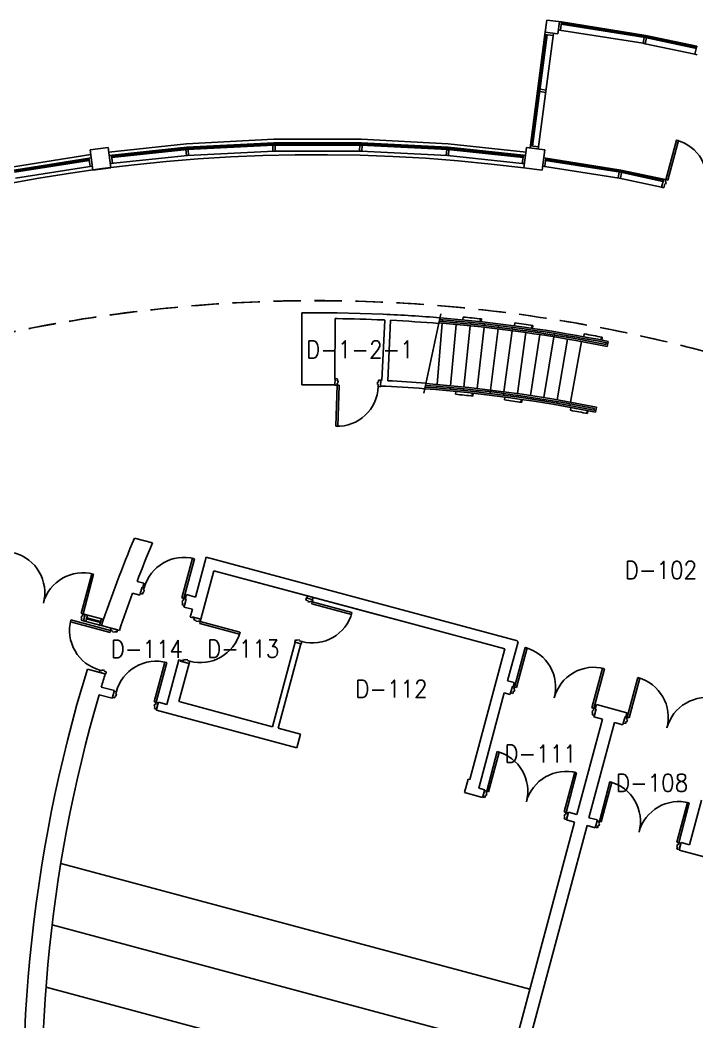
# Model space of a CAD drawing. Header units: inches. Extents: x -2 to 15026, y -1056 to 7065.
# Drawn here: x 6132 to 6725, y 6175 to 7053 of the extents above; entities that cross this region are included whole.
import ezdxf
from ezdxf.enums import TextEntityAlignment as Align

# ---------------------------------------------------------------- set-up
doc = ezdxf.new("R2010")
doc.units = ezdxf.units.IN
doc.header["$LTSCALE"] = 48
doc.header["$MEASUREMENT"] = 0
doc.linetypes.add('DASHED', pattern=[0.75, 0.5, -0.25])
doc.layers.get('0').update_dxf_attribs({"linetype": 'CONTINUOUS'})
for name, color, linetype in [('A-DOOR', 5, 'CONTINUOUS'), ('A-FLOR-STRS', 4, 'CONTINUOUS'), ('A-GLAZ', 1, 'CONTINUOUS'), ('A-GLAZ-DETL', 5, 'CONTINUOUS'), ('A-WALL', 7, 'CONTINUOUS'), ('A-WALL-SHLF', 3, 'CONTINUOUS'), ('A-WALL-SILL', 3, 'CONTINUOUS'), ('SP-RMNO', 7, 'CONTINUOUS'), ('SP-ROOM', 7, 'CONTINUOUS'), ('SP-ROOMF', 7, 'CONTINUOUS')]:
    doc.layers.add(name, color=color, linetype=linetype)
doc.styles.add('ROMANS', font='ROMANS', dxfattribs={"width": 0.78})

# ---------------------------------------------------------------- blocks, each defined once
blk = doc.blocks.new('*O8')
at = {"layer": 'A-FLOR-STRS', "color": 3, "linetype": 'Continuous'}
for p, q in [((-8.09, 0.24), (-7.65, 2.7)), ((6.91, -2.56), (7.39, -0.11)), ((7.65, -2.71), (8.12, -0.25))]:
    blk.add_line(p, q, dxfattribs=at)
blk.add_arc((-241.53, -1288.28), 1312, 79.03076, 79.73156, dxfattribs=at)
blk = doc.blocks.new('*O9')
at = {"layer": 'A-FLOR-STRS', "color": 3, "linetype": 'Continuous'}
for p, q in [((-8.09, -0.42), (-7.84, 2.07)), ((7.1, -1.99), (7.37, 0.49)), ((7.84, -2.07), (8.12, 0.41))]:
    blk.add_line(p, q, dxfattribs=at)
blk.add_arc((-135.56, -1303.7), 1312, 83.71278, 84.41358, dxfattribs=at)
blk = doc.blocks.new('*O10')
at = {"layer": 'A-FLOR-STRS', "color": 3, "linetype": 'Continuous'}
for p, q in [((-8.1, -0.14), (-7.77, 2.34)), ((7.02, -2.24), (7.38, 0.24)), ((7.77, -2.34), (8.13, 0.13))]:
    blk.add_line(p, q, dxfattribs=at)
blk.add_arc((-180.71, -1298.21), 1312, 81.72456, 82.42536, dxfattribs=at)
blk = doc.blocks.new('*O11')
at = {"layer": 'A-FLOR-STRS', "color": 3, "linetype": 'Continuous'}
for p, q in [((-7.42, 1.96), (-7.68, -0.39)), ((6.97, 0.46), (6.74, -1.9)), ((7.68, 0.39), (7.45, -1.97))]:
    blk.add_line(p, q, dxfattribs=at)
blk.add_arc((128.55, 1236.13), 1244, 263.71278, 264.41358, dxfattribs=at)
blk = doc.blocks.new('*O12')
at = {"layer": 'A-FLOR-STRS', "color": 3, "linetype": 'Continuous'}
for p, q in [((-7.35, 2.22), (-7.69, -0.12)), ((6.99, 0.22), (6.67, -2.13)), ((7.69, 0.13), (7.38, -2.22))]:
    blk.add_line(p, q, dxfattribs=at)
blk.add_arc((171.36, 1230.92), 1244, 261.72456, 262.42536, dxfattribs=at)
blk = doc.blocks.new('*O13')
at = {"layer": 'A-FLOR-STRS', "color": 3, "linetype": 'Continuous'}
for p, q in [((-7.24, 2.56), (-7.69, 0.24)), ((6.99, -0.11), (6.57, -2.44)), ((7.69, -0.23), (7.27, -2.57))]:
    blk.add_line(p, q, dxfattribs=at)
blk.add_arc((229.02, 1221.51), 1244, 259.03076, 259.73156, dxfattribs=at)
blk = doc.blocks.new('FMGRM1')
at = {"style": 'ROMANS', "width": 0.9}
for tag, p in [('DATA1', (0, -0.2836)), ('DATA2', (0, -0.443)), ('DATA3', (0, -0.6024)), ('DATA4', (0, -0.7618)), ('DATA5', (0, -0.9213))]:
    blk.add_attdef(tag, text='', height=0.1172, dxfattribs=at).set_placement(p, align=Align.CENTER)
at = {"layer": 'SP-RMNO', "style": 'ROMANS', "width": 0.9}
blk.add_attdef('RMNUMB', text='', height=0.16, dxfattribs=at).set_placement((0, 0), align=Align.MIDDLE)

msp = doc.modelspace()

# ---------------------------------------------------------------- linework, layer by layer
at = {"layer": 'A-DOOR', "linetype": 'Continuous'}
for p, q in [((6725.15, 7030.33), (6723.27, 7023.33)), ((6723.27, 7023.33), (6725.21, 7022.81)), ((6707.26, 6948.1), (6697.94, 6913.32)), ((6699.63, 6912.87), (6708.95, 6947.65)), ((6708.95, 6947.65), (6707.26, 6948.1)), ((6696.01, 6913.84), (6694.13, 6906.83)), ((6697.94, 6913.32), (6696.01, 6913.84)), ((6696.06, 6906.31), (6696.95, 6909.64)), ((6696.95, 6909.64), (6697.56, 6909.48)), ((6697.44, 6911.45), (6697.94, 6913.32)), ((6698.04, 6911.29), (6697.44, 6911.45)), ((6697.56, 6909.48), (6698.04, 6911.29)), ((6697.94, 6913.32), (6699.63, 6912.87)), ((6694.13, 6906.83), (6696.06, 6906.31)), ((6407.74, 6733.35), (6407.94, 6739.09)), ((6407.94, 6739.09), (6409.94, 6739.02)), ((6409.81, 6735.21), (6409.74, 6733.28)), ((6410.43, 6735.19), (6409.81, 6735.21)), ((6409.94, 6739.02), (6409.87, 6737.09)), ((6409.87, 6737.09), (6410.5, 6737.06)), ((6410.5, 6737.06), (6410.43, 6735.19)), ((6445.23, 6735.87), (6445.16, 6733.99)), ((6445.16, 6733.99), (6445.79, 6733.97)), ((6445.85, 6735.85), (6445.23, 6735.87)), ((6445.79, 6733.97), (6445.72, 6732.04)), ((6445.92, 6737.78), (6445.85, 6735.85)), ((6447.92, 6737.71), (6445.92, 6737.78)), ((6447.72, 6731.97), (6447.92, 6737.71)), ((6409.74, 6733.28), (6407.74, 6733.35)), ((6409.74, 6733.28), (6408.5, 6697.3)), ((6411.49, 6733.22), (6409.74, 6733.28)), ((6410.25, 6697.24), (6411.49, 6733.22)), ((6445.72, 6732.04), (6447.72, 6731.97)), ((6408.5, 6697.3), (6410.25, 6697.24)), ((6282.99, 6581.67), (6273.67, 6546.9)), ((6275.36, 6546.45), (6284.68, 6581.22)), ((6284.68, 6581.22), (6282.99, 6581.67)), ((6185.26, 6533.4), (6194.58, 6568.18)), ((6196.27, 6567.73), (6186.95, 6532.95)), ((6194.58, 6568.18), (6196.27, 6567.73)), ((6238.66, 6556.28), (6237.17, 6550.73)), ((6237.17, 6550.73), (6239.1, 6550.21)), ((6240.59, 6555.77), (6238.66, 6556.28)), ((6239.1, 6550.21), (6239.6, 6552.08)), ((6239.6, 6552.08), (6240.21, 6551.92)), ((6240.09, 6553.89), (6240.59, 6555.77)), ((6240.69, 6553.73), (6240.09, 6553.89)), ((6240.21, 6551.92), (6240.69, 6553.73)), ((6273.67, 6546.9), (6275.36, 6546.45)), ((6273.77, 6542.93), (6274.26, 6544.74)), ((6274.38, 6542.77), (6273.77, 6542.93)), ((6273.87, 6540.89), (6274.38, 6542.77)), ((6275.81, 6540.38), (6273.87, 6540.89)), ((6274.26, 6544.74), (6274.86, 6544.58)), ((6274.86, 6544.58), (6275.36, 6546.45)), ((6275.36, 6546.45), (6277.29, 6545.93)), ((6277.29, 6545.93), (6275.81, 6540.38)), ((6382.91, 6546.88), (6382.39, 6544.95)), ((6382.39, 6544.95), (6384.26, 6544.44)), ((6388.46, 6545.39), (6382.91, 6546.88)), ((6384.26, 6544.44), (6384.1, 6543.84)), ((6384.1, 6543.84), (6385.91, 6543.36)), ((6385.91, 6543.36), (6386.07, 6543.96)), ((6386.07, 6543.96), (6387.94, 6543.46)), ((6387.49, 6541.77), (6387.94, 6543.46)), ((6422.26, 6532.45), (6387.49, 6541.77)), ((6387.94, 6543.46), (6388.46, 6545.39)), ((6387.94, 6543.46), (6422.72, 6534.14)), ((6186.95, 6532.95), (6185.26, 6533.4)), ((6186.45, 6531.08), (6186.95, 6532.95)), ((6186.95, 6532.95), (6188.88, 6532.43)), ((6188.88, 6532.43), (6187.39, 6526.88)), ((6422.72, 6534.14), (6422.26, 6532.45)), ((6176.36, 6527.77), (6175.9, 6526.08)), ((6175.9, 6526.08), (6210.68, 6516.76)), ((6211.13, 6518.45), (6176.36, 6527.77)), ((6185.36, 6529.43), (6185.85, 6531.24)), ((6185.96, 6529.27), (6185.36, 6529.43)), ((6185.46, 6527.4), (6185.96, 6529.27)), ((6187.39, 6526.88), (6185.46, 6527.4)), ((6185.85, 6531.24), (6186.45, 6531.08)), ((6284.74, 6529.7), (6284.22, 6527.77)), ((6284.22, 6527.77), (6286.09, 6527.27)), ((6290.29, 6528.21), (6284.74, 6529.7)), ((6286.09, 6527.27), (6285.93, 6526.66)), ((6285.93, 6526.66), (6287.74, 6526.18)), ((6287.74, 6526.18), (6287.91, 6526.78)), ((6287.91, 6526.78), (6289.78, 6526.28)), ((6289.32, 6524.59), (6289.78, 6526.28)), ((6324.1, 6515.27), (6289.32, 6524.59)), ((6289.78, 6526.28), (6290.29, 6528.21)), ((6289.78, 6526.28), (6324.55, 6516.96)), ((6210.68, 6516.76), (6211.13, 6518.45)), ((6211.13, 6518.45), (6211.65, 6520.38)), ((6213, 6517.95), (6211.13, 6518.45)), ((6211.65, 6520.38), (6217.2, 6518.89)), ((6212.84, 6517.34), (6213, 6517.95)), ((6214.65, 6516.86), (6212.84, 6517.34)), ((6214.81, 6517.46), (6214.65, 6516.86)), ((6216.68, 6516.96), (6214.81, 6517.46)), ((6217.2, 6518.89), (6216.68, 6516.96)), ((6324.55, 6516.96), (6324.1, 6515.27)), ((6372.55, 6508.24), (6373.07, 6510.17)), ((6378.11, 6506.75), (6372.55, 6508.24)), ((6373.07, 6510.17), (6374.94, 6509.67)), ((6374.94, 6509.67), (6375.1, 6510.27)), ((6375.1, 6510.27), (6376.92, 6509.79)), ((6376.92, 6509.79), (6376.75, 6509.19)), ((6376.75, 6509.19), (6378.62, 6508.68)), ((6378.62, 6508.68), (6378.11, 6506.75)), ((6574.56, 6503.55), (6565.24, 6468.77)), ((6566.93, 6468.32), (6576.25, 6503.1)), ((6576.25, 6503.1), (6574.56, 6503.55)), ((6258.62, 6490.71), (6249.3, 6455.94)), ((6250.99, 6455.49), (6260.31, 6490.26)), ((6260.31, 6490.26), (6258.62, 6490.71)), ((6274.39, 6491.06), (6274.91, 6492.99)), ((6279.94, 6489.57), (6274.39, 6491.06)), ((6274.91, 6492.99), (6276.78, 6492.49)), ((6276.78, 6492.49), (6276.94, 6493.1)), ((6276.94, 6493.1), (6278.75, 6492.61)), ((6278.75, 6492.61), (6278.59, 6492.01)), ((6278.59, 6492.01), (6280.46, 6491.51)), ((6280.46, 6491.51), (6279.94, 6489.57)), ((6201.81, 6483.68), (6201.29, 6481.74)), ((6201.29, 6481.74), (6206.85, 6480.26)), ((6203.68, 6483.17), (6201.81, 6483.68)), ((6203.84, 6483.78), (6203.68, 6483.17)), ((6205.66, 6483.29), (6203.84, 6483.78)), ((6205.49, 6482.69), (6205.66, 6483.29)), ((6207.36, 6482.19), (6205.49, 6482.69)), ((6206.85, 6480.26), (6207.36, 6482.19)), ((6642.43, 6485.37), (6633.11, 6450.59)), ((6634.8, 6450.14), (6644.12, 6484.91)), ((6644.12, 6484.91), (6642.43, 6485.37)), ((6673.33, 6477.09), (6664.01, 6442.31)), ((6665.7, 6441.86), (6675.02, 6476.63)), ((6675.02, 6476.63), (6673.33, 6477.09)), ((6214.28, 6465.32), (6212.8, 6459.77)), ((6216.22, 6464.8), (6214.28, 6465.32)), ((6215.71, 6462.93), (6216.22, 6464.8)), ((6216.32, 6462.77), (6215.71, 6462.93)), ((6215.83, 6460.96), (6216.32, 6462.77)), ((6563.31, 6469.29), (6561.82, 6463.74)), ((6561.82, 6463.74), (6563.76, 6463.22)), ((6565.24, 6468.77), (6563.31, 6469.29)), ((6563.76, 6463.22), (6564.26, 6465.09)), ((6564.26, 6465.09), (6564.86, 6464.93)), ((6564.74, 6466.9), (6565.24, 6468.77)), ((6565.35, 6466.74), (6564.74, 6466.9)), ((6564.86, 6464.93), (6565.35, 6466.74)), ((6565.24, 6468.77), (6566.93, 6468.32)), ((6212.8, 6459.77), (6214.73, 6459.25)), ((6214.73, 6459.25), (6215.23, 6461.12)), ((6215.23, 6461.12), (6215.83, 6460.96)), ((6249.3, 6455.94), (6250.99, 6455.49)), ((6249.4, 6451.97), (6249.88, 6453.78)), ((6249.88, 6453.78), (6250.49, 6453.62)), ((6250.49, 6453.62), (6250.99, 6455.49)), ((6250.99, 6455.49), (6252.92, 6454.97)), ((6252.92, 6454.97), (6251.43, 6449.42)), ((6250, 6451.8), (6249.4, 6451.97)), ((6249.5, 6449.93), (6250, 6451.8)), ((6251.43, 6449.42), (6249.5, 6449.93)), ((6633.11, 6450.59), (6634.8, 6450.14)), ((6633.21, 6446.62), (6633.69, 6448.43)), ((6633.81, 6446.46), (6633.21, 6446.62)), ((6633.31, 6444.58), (6633.81, 6446.46)), ((6635.24, 6444.07), (6633.31, 6444.58)), ((6633.69, 6448.43), (6634.3, 6448.27)), ((6634.3, 6448.27), (6634.8, 6450.14)), ((6634.8, 6450.14), (6636.73, 6449.62)), ((6636.73, 6449.62), (6635.24, 6444.07)), ((6662.08, 6442.83), (6660.59, 6437.27)), ((6660.59, 6437.27), (6662.52, 6436.76)), ((6664.01, 6442.31), (6662.08, 6442.83)), ((6662.52, 6436.76), (6663.02, 6438.63)), ((6663.02, 6438.63), (6663.63, 6438.47)), ((6663.51, 6440.44), (6664.01, 6442.31)), ((6664.11, 6440.28), (6663.51, 6440.44)), ((6663.63, 6438.47), (6664.11, 6440.28)), ((6664.01, 6442.31), (6665.7, 6441.86)), ((6550.12, 6412.35), (6540.81, 6377.57)), ((6542.5, 6377.12), (6551.82, 6411.9)), ((6551.82, 6411.9), (6550.12, 6412.35)), ((6617.99, 6394.17), (6608.67, 6359.39)), ((6610.36, 6358.94), (6619.68, 6393.71)), ((6619.68, 6393.71), (6617.99, 6394.17)), ((6648.89, 6385.88), (6639.57, 6351.11)), ((6641.26, 6350.66), (6650.58, 6385.43)), ((6650.58, 6385.43), (6648.89, 6385.88)), ((6538.87, 6378.09), (6537.39, 6372.54)), ((6540.81, 6377.57), (6538.87, 6378.09)), ((6539.32, 6372.02), (6539.82, 6373.89)), ((6539.82, 6373.89), (6540.42, 6373.73)), ((6540.3, 6375.7), (6540.81, 6377.57)), ((6540.91, 6375.54), (6540.3, 6375.7)), ((6540.42, 6373.73), (6540.91, 6375.54)), ((6540.81, 6377.57), (6542.5, 6377.12)), ((6537.39, 6372.54), (6539.32, 6372.02)), ((6716.75, 6367.7), (6707.44, 6332.92)), ((6709.13, 6332.47), (6718.44, 6367.25)), ((6718.44, 6367.25), (6716.75, 6367.7)), ((6608.67, 6359.39), (6610.36, 6358.94)), ((6608.77, 6355.41), (6609.25, 6357.23)), ((6609.25, 6357.23), (6609.86, 6357.06)), ((6609.86, 6357.06), (6610.36, 6358.94)), ((6610.36, 6358.94), (6612.29, 6358.42)), ((6612.29, 6358.42), (6610.8, 6352.86)), ((6609.37, 6355.25), (6608.77, 6355.41)), ((6608.87, 6353.38), (6609.37, 6355.25)), ((6610.8, 6352.86), (6608.87, 6353.38)), ((6637.64, 6351.63), (6636.15, 6346.07)), ((6639.57, 6351.11), (6637.64, 6351.63)), ((6638.08, 6345.55), (6638.59, 6347.43)), ((6638.59, 6347.43), (6639.19, 6347.26)), ((6639.07, 6349.24), (6639.57, 6351.11)), ((6639.67, 6349.07), (6639.07, 6349.24)), ((6639.19, 6347.26), (6639.67, 6349.07)), ((6639.57, 6351.11), (6641.26, 6350.66)), ((6636.15, 6346.07), (6638.08, 6345.55)), ((6707.44, 6332.92), (6709.13, 6332.47)), ((6707.54, 6328.95), (6708.02, 6330.76)), ((6708.02, 6330.76), (6708.62, 6330.6)), ((6708.62, 6330.6), (6709.13, 6332.47)), ((6709.13, 6332.47), (6711.06, 6331.95)), ((6711.06, 6331.95), (6709.57, 6326.4)), ((6708.14, 6328.79), (6707.54, 6328.95)), ((6707.64, 6326.92), (6708.14, 6328.79)), ((6709.57, 6326.4), (6707.64, 6326.92))]:
    msp.add_line(p, q, dxfattribs=at)
for centre, major_axis, start_param, end_param in [((6697.94, 6913.32), (-25.46, 25.46), 3.665192, 5.235988), ((6409.74, 6733.28), (25.46, 25.46), 3.892534, 5.46333), ((6275.36, 6546.45), (25.46, 25.46), 0.523599, 2.094395), ((6387.94, 6543.46), (25.46, 25.46), 3.665192, 5.235988), ((6289.78, 6526.28), (25.46, 25.46), 3.665192, 5.235988), ((6565.24, 6468.77), (25.46, 25.46), 5.235988, 6.806784), ((6250.99, 6455.49), (-25.46, 25.46), -1.047198, 0.523599), ((6634.8, 6450.14), (-25.46, 25.46), -1.047198, 0.523599), ((6664.01, 6442.31), (25.46, 25.46), 5.235988, 6.806784), ((6733.56, 6423.67), (-25.46, 25.46), -1.047198, 0.523599), ((6540.81, 6377.57), (-25.46, 25.46), 3.665192, 5.235988), ((6610.36, 6358.94), (-25.46, 25.46), -1.047198, 0.523599), ((6639.57, 6351.11), (25.46, 25.46), 5.235988, 6.806784), ((6709.13, 6332.47), (25.46, 25.46), 0.523599, 2.094395)]:
    msp.add_ellipse(centre, major_axis=major_axis, ratio=1, start_param=start_param, end_param=end_param, dxfattribs=at)
at = {"layer": 'A-DOOR', "linetype": 'Continuous', "extrusion": (0, 0, -1)}
for centre, major_axis, start_param, end_param in [((6117.4, 6551.59), (25.46, 25.46), -0.523599, 1.047197), ((6186.95, 6532.95), (-25.46, 25.46), 5.759587, 7.330383), ((6211.13, 6518.45), (-25.46, 25.46), 4.18879, 5.759587)]:
    msp.add_ellipse(centre, major_axis=major_axis, ratio=1, start_param=start_param, end_param=end_param, dxfattribs=at)
at = {"layer": 'A-DOOR', "linetype": 'Continuous'}
for p in [(6725.02, 7029.85), (6695.88, 6913.36), (6188.75, 6531.95), (6563.18, 6468.81), (6661.95, 6442.35), (6538.74, 6377.61), (6637.51, 6351.14)]:
    msp.add_point(p, dxfattribs=at)
at = {"layer": 'A-FLOR-STRS', "linetype": 'Continuous'}
for p, q in [((6500.73, 6795.75), (6485.62, 6726.37)), ((6497.32, 6733.88), (6501.84, 6787.69)), ((6501.97, 6789.18), (6502.09, 6790.68)), ((6509.07, 6732.84), (6514.11, 6786.6)), ((6514.25, 6788.09), (6514.39, 6789.59)), ((6526.51, 6786.89), (6526.67, 6788.38)), ((6538.77, 6785.56), (6538.94, 6787.06)), ((6520.82, 6731.68), (6526.36, 6785.39)), ((6532.55, 6730.41), (6538.6, 6784.07)), ((6544.28, 6729.04), (6550.83, 6782.64)), ((6551.01, 6784.12), (6551.19, 6785.62)), ((6555.98, 6727.55), (6563.04, 6781.08)), ((6563.24, 6782.57), (6563.43, 6784.06)), ((6567.68, 6725.95), (6575.24, 6779.42)), ((6575.45, 6780.9), (6575.66, 6782.39)), ((6579.35, 6724.24), (6587.42, 6777.64)), ((6587.64, 6779.12), (6587.87, 6780.6)), ((6599.82, 6777.22), (6600.06, 6778.7)), ((6591.02, 6722.43), (6599.59, 6775.74)), ((6602.66, 6720.5), (6611.73, 6773.73)), ((6611.98, 6775.21), (6612.24, 6776.69)), ((6614.28, 6718.46), (6623.86, 6771.6)), ((6624.12, 6773.08), (6624.39, 6774.56)), ((6645.23, 6769.1), (6645.52, 6770.57)), ((6646.41, 6767.33), (6646.99, 6770.28)), ((6646.99, 6770.28), (6647.26, 6771.75)), ((6497.07, 6730.89), (6497.19, 6732.39)), ((6508.79, 6729.85), (6508.93, 6731.34)), ((6520.51, 6728.7), (6520.67, 6730.19)), ((6532.22, 6727.43), (6532.39, 6728.92)), ((6543.91, 6726.06), (6544.09, 6727.55)), ((6555.59, 6724.58), (6555.79, 6726.06)), ((6567.26, 6722.98), (6567.47, 6724.47)), ((6578.91, 6721.28), (6579.13, 6722.76)), ((6590.54, 6719.46), (6590.78, 6720.95)), ((6602.16, 6717.54), (6602.41, 6719.02)), ((6613.75, 6715.51), (6614.02, 6716.98)), ((6634.88, 6711.51), (6635.17, 6712.98)), ((6636.08, 6709.75), (6636.35, 6711.22)), ((6636.35, 6711.22), (6636.94, 6714.16)), ((6578.7, 6204.1), (6167.52, 6314.28)), ((6564.72, 6151.94), (6159.87, 6260.42)), ((6550.75, 6099.78), (6154.51, 6205.95))]:
    msp.add_line(p, q, dxfattribs=at)
for centre, radius, start, end in [((6392.45, 5487.28), 1305, 78.77858, 85.31557), ((6392.45, 5487.28), 1306.5, 78.84436, 85.30678), ((6392.45, 5487.28), 1308, 78.77858, 85.29802), ((6392.45, 5487.28), 1309.5, 78.77974, 85.28927), ((6392.48, 5487.28), 1251, 78.73116, 85.64704), ((6392.48, 5487.28), 1246.5, 78.72989, 85.67588), ((6392.48, 5487.28), 1248, 78.73116, 85.66625), ((6392.48, 5487.28), 1249.5, 78.79994, 85.65663)]:
    msp.add_arc(centre, radius, start, end, dxfattribs=at)
at = {"layer": 'A-GLAZ', "linetype": 'Continuous'}
for p, q in [((6679.84, 7037.91), (6606.22, 7049.57)), ((6680.03, 7038.9), (6606.35, 7050.57)), ((6580.07, 6943.04), (6592.91, 7040.43)), ((6581.06, 6942.91), (6593.91, 7040.3)), ((6724.63, 7028.39), (6679.84, 7037.91)), ((6724.89, 7029.36), (6680.03, 7038.9)), ((6354.26, 6945.78), (6277.98, 6941.78)), ((6354.29, 6944.78), (6278.06, 6940.79)), ((6430.64, 6945.78), (6354.26, 6945.78)), ((6430.62, 6944.78), (6354.29, 6944.78)), ((6506.85, 6940.79), (6430.62, 6944.78)), ((6506.92, 6941.78), (6430.64, 6945.78)), ((6277.98, 6941.78), (6209.97, 6934.64)), ((6278.06, 6940.79), (6212.09, 6933.85)), ((6278.14, 6939.79), (6212.22, 6932.86)), ((6354.31, 6943.78), (6278.14, 6939.79)), ((6354.45, 6938.53), (6278.55, 6934.55)), ((6430.59, 6943.78), (6354.31, 6943.78)), ((6430.45, 6938.53), (6354.45, 6938.53)), ((6506.35, 6934.55), (6430.45, 6938.53)), ((6506.77, 6939.79), (6430.59, 6943.78)), ((6572.68, 6932.86), (6506.77, 6939.79)), ((6572.81, 6933.85), (6506.85, 6940.79)), ((6572.94, 6934.84), (6506.92, 6941.78)), ((6194.11, 6932.55), (6126.57, 6921.85)), ((6192.26, 6931.24), (6126.75, 6920.87)), ((6192.4, 6930.25), (6126.93, 6919.88)), ((6278.55, 6934.55), (6210.92, 6927.44)), ((6572, 6927.71), (6506.35, 6934.55)), ((6657.97, 6919.88), (6592.51, 6930.25)), ((6658.15, 6920.87), (6592.64, 6931.24)), ((6195.06, 6925.36), (6127.89, 6914.72)), ((6695.28, 6911.95), (6657.97, 6919.88)), ((6695.75, 6912.87), (6658.15, 6920.87)), ((6202.14, 6525.39), (6189.94, 6528.66)), ((6202.4, 6526.35), (6190.2, 6529.62))]:
    msp.add_line(p, q, dxfattribs=at)
at = {"layer": 'A-GLAZ-DETL', "linetype": 'Continuous'}
for p, q in [((6605.54, 7044.37), (6606.48, 7051.56)), ((6599.11, 7039.62), (6599.37, 7041.6)), ((6605.54, 7044.37), (6603.56, 7044.65)), ((6599.11, 7039.62), (6591.92, 7040.56)), ((6677.9, 7032.91), (6678.86, 7038.07)), ((6677.9, 7032.91), (6679.87, 7032.54)), ((6679.84, 7037.91), (6680.03, 7038.9)), ((6679.87, 7032.54), (6680.82, 7037.71)), ((6586.49, 6991.74), (6587.48, 6991.6)), ((6587.35, 6990.61), (6592.56, 6989.93)), ((6587.61, 6992.6), (6592.82, 6991.91)), ((6354.29, 6944.78), (6354.31, 6943.78)), ((6430.62, 6944.78), (6430.59, 6943.78)), ((6277.14, 6939.71), (6277.55, 6934.47)), ((6278.06, 6940.79), (6278.14, 6939.79)), ((6279.13, 6939.87), (6279.55, 6934.63)), ((6353.31, 6943.75), (6353.45, 6938.5)), ((6355.31, 6943.81), (6355.45, 6938.56)), ((6429.59, 6943.81), (6429.45, 6938.56)), ((6431.59, 6943.75), (6431.45, 6938.5)), ((6505.77, 6939.87), (6505.36, 6934.63)), ((6506.85, 6940.79), (6506.77, 6939.79)), ((6507.76, 6939.71), (6507.35, 6934.47)), ((6579.08, 6943.17), (6586.27, 6942.22)), ((6193.07, 6925.1), (6192.13, 6932.23)), ((6212.9, 6927.71), (6211.96, 6934.84)), ((6572, 6927.71), (6572.94, 6934.84)), ((6572, 6927.71), (6573.98, 6927.44)), ((6572.94, 6934.84), (6574.92, 6934.58)), ((6591.83, 6925.1), (6592.77, 6932.23)), ((6656.99, 6920.06), (6656.03, 6914.9)), ((6658.15, 6920.87), (6657.97, 6919.88)), ((6658.15, 6920.87), (6657.97, 6919.88)), ((6658.95, 6919.7), (6657.99, 6914.54)), ((6187.39, 6526.88), (6188.88, 6532.43)), ((6188.88, 6532.43), (6190.81, 6531.92)), ((6190.81, 6531.92), (6189.33, 6526.36)), ((6189.33, 6526.36), (6187.39, 6526.88)), ((6201.53, 6523.09), (6203.01, 6528.65)), ((6202.98, 6522.7), (6201.53, 6523.09)), ((6203.01, 6528.65), (6204.95, 6528.13))]:
    msp.add_line(p, q, dxfattribs=at)
at = {"layer": 'A-WALL', "linetype": 'Continuous'}
for p, q in [((6591.92, 7040.56), (6593.6, 7053.28)), ((6606.49, 7051.58), (6593.6, 7053.28)), ((6603.09, 7041.12), (6604.5, 7051.84)), ((6603.09, 7041.12), (6592.18, 7042.55)), ((6193.2, 6939.49), (6209.06, 6941.58)), ((6195.55, 6921.64), (6193.2, 6939.49)), ((6211.41, 6923.73), (6209.06, 6941.58)), ((6573.49, 6923.73), (6575.84, 6941.58)), ((6575.84, 6941.58), (6591.71, 6939.49)), ((6589.36, 6921.64), (6591.71, 6939.49)), ((6195.55, 6921.64), (6211.41, 6923.73)), ((6589.36, 6921.64), (6573.49, 6923.73)), ((6378.63, 6733.7), (6378.89, 6796.71)), ((6409.73, 6796.67), (6450.04, 6795.52)), ((6407.65, 6738.69), (6407.87, 6791.69)), ((6448.8, 6737.51), (6451.61, 6790.44)), ((6456.62, 6790.2), (6454.01, 6737.27)), ((6247.82, 6595.11), (6231.98, 6599.35)), ((6294.88, 6582.5), (6285.56, 6547.73)), ((6567.75, 6509.38), (6294.88, 6582.5)), ((6301.68, 6570.71), (6290.29, 6528.21)), ((6301.68, 6570.71), (6290.29, 6528.21)), ((6472.3, 6525), (6301.68, 6570.71)), ((6441.39, 6533.28), (6301.68, 6570.71)), ((6240.38, 6559.83), (6234.37, 6561.44)), ((6239.38, 6556.09), (6240.38, 6559.83)), ((6236.78, 6549.28), (6230.42, 6550.98)), ((6237.17, 6550.73), (6236.78, 6549.28)), ((6237.17, 6550.73), (6238.66, 6556.28)), ((6239.38, 6556.09), (6238.66, 6556.28)), ((6277.57, 6549.87), (6276.57, 6546.12)), ((6285.56, 6547.73), (6277.57, 6549.87)), ((6275.42, 6538.93), (6275.81, 6540.38)), ((6277.29, 6545.93), (6275.81, 6540.38)), ((6276.57, 6546.12), (6277.29, 6545.93)), ((6383.79, 6548.71), (6383.27, 6546.78)), ((6388.1, 6545.49), (6383.27, 6546.78)), ((6388.62, 6547.42), (6388.1, 6545.49)), ((6282.8, 6536.95), (6275.42, 6538.93)), ((6282.8, 6536.95), (6280.96, 6530.07)), ((6441.39, 6533.28), (6472.3, 6525)), ((6280.96, 6530.07), (6284.58, 6529.1)), ((6290.29, 6528.21), (6282.57, 6530.28)), ((6290.29, 6528.21), (6282.57, 6530.28)), ((6556.69, 6502.38), (6472.3, 6525)), ((6556.69, 6502.38), (6472.3, 6525)), ((6218.8, 6518.46), (6203.07, 6522.68)), ((6209.49, 6520.96), (6217.22, 6518.89)), ((6209.49, 6520.96), (6217.22, 6518.89)), ((6372.92, 6508.14), (6353.07, 6434.09)), ((6377.75, 6506.85), (6357.9, 6432.79)), ((6372.92, 6508.14), (6377.75, 6506.85)), ((6568.28, 6508.47), (6559.16, 6474.42)), ((6567.75, 6509.38), (6567.56, 6508.66)), ((6568.28, 6508.47), (6567.56, 6508.66)), ((6556.69, 6502.38), (6525.97, 6387.76)), ((6525.97, 6387.76), (6556.69, 6502.38)), ((6270.93, 6492.64), (6260.43, 6453.47)), ((6274.55, 6491.67), (6270.93, 6492.64)), ((6279.94, 6489.57), (6270.97, 6456.09)), ((6279.94, 6489.57), (6270.97, 6456.09)), ((6279.94, 6489.57), (6272.21, 6491.65)), ((6272.21, 6491.65), (6279.94, 6489.57)), ((6206.45, 6480.36), (6190.74, 6484.57)), ((6204.89, 6480.78), (6197.16, 6482.85)), ((6559.16, 6474.42), (6565.04, 6472.84)), ((6564.04, 6469.1), (6565.04, 6472.84)), ((6212.6, 6459.04), (6201.01, 6462.15)), ((6214.41, 6465.81), (6202.98, 6468.87)), ((6214.41, 6465.81), (6212.6, 6459.04)), ((6556.16, 6463.7), (6533.79, 6380.23)), ((6556.16, 6463.7), (6561.44, 6462.29)), ((6561.82, 6463.74), (6561.44, 6462.29)), ((6563.31, 6469.29), (6561.82, 6463.74)), ((6564.04, 6469.1), (6563.31, 6469.29)), ((6253.05, 6455.45), (6251.24, 6448.69)), ((6253.05, 6455.45), (6260.43, 6453.47)), ((6270.97, 6456.09), (6273.16, 6455.5)), ((6273.16, 6455.5), (6353.07, 6434.09)), ((6636, 6449.82), (6637, 6453.56)), ((6637, 6453.56), (6663.81, 6446.38)), ((6251.24, 6448.69), (6374.5, 6415.66)), ((6635.23, 6444.07), (6634.85, 6442.62)), ((6636.72, 6449.62), (6635.23, 6444.07)), ((6636, 6449.82), (6636.72, 6449.62)), ((6662.8, 6442.63), (6663.81, 6446.38)), ((6642.21, 6440.65), (6619.84, 6357.17)), ((6652.84, 6437.8), (6630.47, 6354.32)), ((6634.85, 6442.62), (6642.21, 6440.65)), ((6652.84, 6437.8), (6660.2, 6435.82)), ((6660.2, 6435.82), (6660.59, 6437.27)), ((6662.08, 6442.83), (6660.59, 6437.27)), ((6662.8, 6442.63), (6662.08, 6442.83)), ((6357.9, 6432.79), (6377.67, 6427.5)), ((6377.67, 6427.5), (6375.37, 6418.92)), ((6374.5, 6415.66), (6375.37, 6418.92)), ((6521.32, 6376.32), (6524.49, 6388.16)), ((6525.97, 6387.76), (6524.49, 6388.16)), ((6521.32, 6376.32), (6522.19, 6379.58)), ((6537.26, 6372.05), (6521.32, 6376.32)), ((6539.07, 6378.81), (6533.79, 6380.23)), ((6539.07, 6378.81), (6537.26, 6372.05)), ((6729.11, 6369.87), (6718.62, 6330.7)), ((6612.49, 6359.14), (6610.67, 6352.38)), ((6612.49, 6359.14), (6619.84, 6357.17)), ((6617.91, 6350.44), (6480.87, 5838.98)), ((6628.78, 6347.53), (6495.28, 5849.31)), ((6610.67, 6352.38), (6617.91, 6350.44)), ((6636.02, 6345.59), (6628.78, 6347.53)), ((6637.83, 6352.35), (6630.47, 6354.32)), ((6637.83, 6352.35), (6636.02, 6345.59)), ((6711.25, 6332.68), (6709.44, 6325.92)), ((6711.25, 6332.68), (6718.62, 6330.7)), ((6709.44, 6325.92), (6857.66, 6286.2))]:
    msp.add_line(p, q, dxfattribs=at)
for centre, radius, start, end in [((6392.45, 5487.28), 1309.5, 89.54313, 90.59325), ((6392.45, 5487.28), 1309.5, 89.24401, 89.54313), ((6392.45, 5487.28), 1309.5, 85.28927, 87.47911), ((6392.45, 5487.28), 1304.5, 89.24454, 89.32268), ((6392.45, 5487.28), 1304.5, 87.4007, 87.47884), ((6392.45, 5487.28), 1304.5, 85.3185, 87.18029), ((6392.48, 5487.28), 1246.5, 89.53311, 90.63631), ((6392.48, 5487.28), 1246.5, 89.30868, 89.53311), ((6392.48, 5487.28), 1246.5, 85.67588, 87.46926), ((7415.05, 6109.49), 1280.48, 157.50752, 161.17477), ((7415.05, 6109.49), 1264.23, 157.41066, 159.05371), ((7415.05, 6109.49), 1264.23, 159.56041, 161.12553), ((7415.05, 6109.49), 1280.48, 162.96704, 186.15147), ((7415.05, 6109.49), 1264.23, 162.94089, 163.48501), ((7415.05, 6109.49), 1264.23, 163.80235, 185.67802)]:
    msp.add_arc(centre, radius, start, end, dxfattribs=at)
at = {"layer": 'A-WALL'}
msp.add_arc((6392.45, 5487.28), 1304.5, 87.47884, 89.24427, dxfattribs=at)
at = {"layer": 'A-WALL', "linetype": 'Continuous'}
msp.add_ellipse((6392.89, 5491.33), major_axis=(0, 1247.44), ratio=0.998924, start_param=6.207212, end_param=6.234115, dxfattribs=at)
at = {"layer": 'A-WALL-SHLF', "linetype": 'DASHED'}
for start, end in [(32.81885, 115.03133), (32.81897, 106.92638)]:
    msp.add_arc((6392.45, 5487.28), 1320, start, end, dxfattribs=at)
at = {"layer": 'A-WALL-SILL', "linetype": 'Continuous'}
for p, q in [((6680.21, 7039.88), (6606.49, 7051.58)), ((6586.01, 6940.24), (6599.37, 7041.6)), ((6677.9, 7032.91), (6604.55, 7044.52)), ((6578.82, 6941.19), (6591.92, 7040.56)), ((6723.27, 7023.32), (6679.87, 7032.54)), ((6725.15, 7030.33), (6680.21, 7039.88)), ((6277.74, 6944.77), (6209.58, 6937.61)), ((6354.18, 6948.78), (6277.74, 6944.77)), ((6430.72, 6948.78), (6354.18, 6948.78)), ((6507.16, 6944.77), (6430.72, 6948.78)), ((6575.32, 6937.61), (6507.16, 6944.77)), ((6193.72, 6935.52), (6126.02, 6924.8)), ((6658.33, 6921.85), (6590.79, 6932.55)), ((6657.01, 6914.72), (6589.85, 6925.36)), ((6696.01, 6913.84), (6658.33, 6921.85)), ((6694.13, 6906.83), (6657.01, 6914.72)), ((6204.46, 6528.26), (6188.88, 6532.43)), ((6202.98, 6522.7), (6187.39, 6526.88))]:
    msp.add_line(p, q, dxfattribs=at)
msp.add_arc((6391.18, 5492.42), 1442.87, 82.74108, 154.16134, dxfattribs=at)

# ---------------------------------------------------------------- block references
at = {"layer": 'A-FLOR-STRS', "linetype": 'Continuous'}
for name, p in [('*O9', (6528.01, 6790.98)), ('*O10', (6573.16, 6785.49)), ('*O8', (6633.98, 6775.56)), ('*O11', (6521.23, 6725.77)), ('*O12', (6564.12, 6720.55)), ('*O13', (6621.9, 6711.12))]:
    msp.add_blockref(name, p, dxfattribs=at)
at = {"layer": 'SP-ROOM', "linetype": 'Continuous'}
ref = msp.add_blockref('FMGRM1', (6693.55, 6571.33), dxfattribs=dict(at, xscale=96, yscale=96, zscale=96))
ref.add_attrib('RMNUMB', 'D-102', dxfattribs={"layer": 'SP-RMNO', "height": 15.36, "style": 'ROMANS', "width": 0.9}).set_placement((6693.55, 6571.33), align=Align.MIDDLE)
ref = msp.add_blockref('FMGRM1', (6327.38, 6502.4), dxfattribs=dict(at, xscale=96, yscale=96, zscale=96))
ref.add_attrib('RMNUMB', 'D-113', dxfattribs={"layer": 'SP-RMNO', "height": 15.36, "style": 'ROMANS', "width": 0.9}).set_placement((6327.38, 6502.4), align=Align.MIDDLE)
ref = msp.add_blockref('FMGRM1', (6457.29, 6467.29), dxfattribs=dict(at, xscale=96, yscale=96, zscale=96))
ref.add_attrib('RMNUMB', 'D-112', dxfattribs={"layer": 'SP-RMNO', "height": 15.36, "style": 'ROMANS', "width": 0.9}).set_placement((6457.29, 6467.29), align=Align.MIDDLE)
at = {"layer": 'SP-ROOMF', "linetype": 'Continuous'}
ref = msp.add_blockref('FMGRM1', (6429.63, 6764.6), dxfattribs=dict(at, xscale=96, yscale=96, zscale=96))
ref.add_attrib('RMNUMB', 'D-1-2-1', dxfattribs={"layer": 'SP-RMNO', "height": 15.36, "style": 'ROMANS', "width": 0.9}).set_placement((6429.63, 6764.6), align=Align.MIDDLE)
ref = msp.add_blockref('FMGRM1', (6242.89, 6502.23), dxfattribs=dict(at, xscale=96, yscale=96, zscale=96))
ref.add_attrib('RMNUMB', 'D-114', dxfattribs={"layer": 'SP-RMNO', "height": 15.36, "style": 'ROMANS', "width": 0.9}).set_placement((6242.89, 6502.23), align=Align.MIDDLE)
ref = msp.add_blockref('FMGRM1', (6588, 6410.44), dxfattribs=dict(at, xscale=96, yscale=96, zscale=96))
ref.add_attrib('RMNUMB', 'D-111', dxfattribs={"layer": 'SP-RMNO', "height": 15.36, "style": 'ROMANS', "width": 0.9}).set_placement((6588, 6410.44), align=Align.MIDDLE)
ref = msp.add_blockref('FMGRM1', (6685.73, 6384.9), dxfattribs=dict(at, xscale=96, yscale=96, zscale=96))
ref.add_attrib('RMNUMB', 'D-108', dxfattribs={"layer": 'SP-RMNO', "height": 15.36, "style": 'ROMANS', "width": 0.9}).set_placement((6685.73, 6384.9), align=Align.MIDDLE)

doc.saveas('drawing.dxf')
